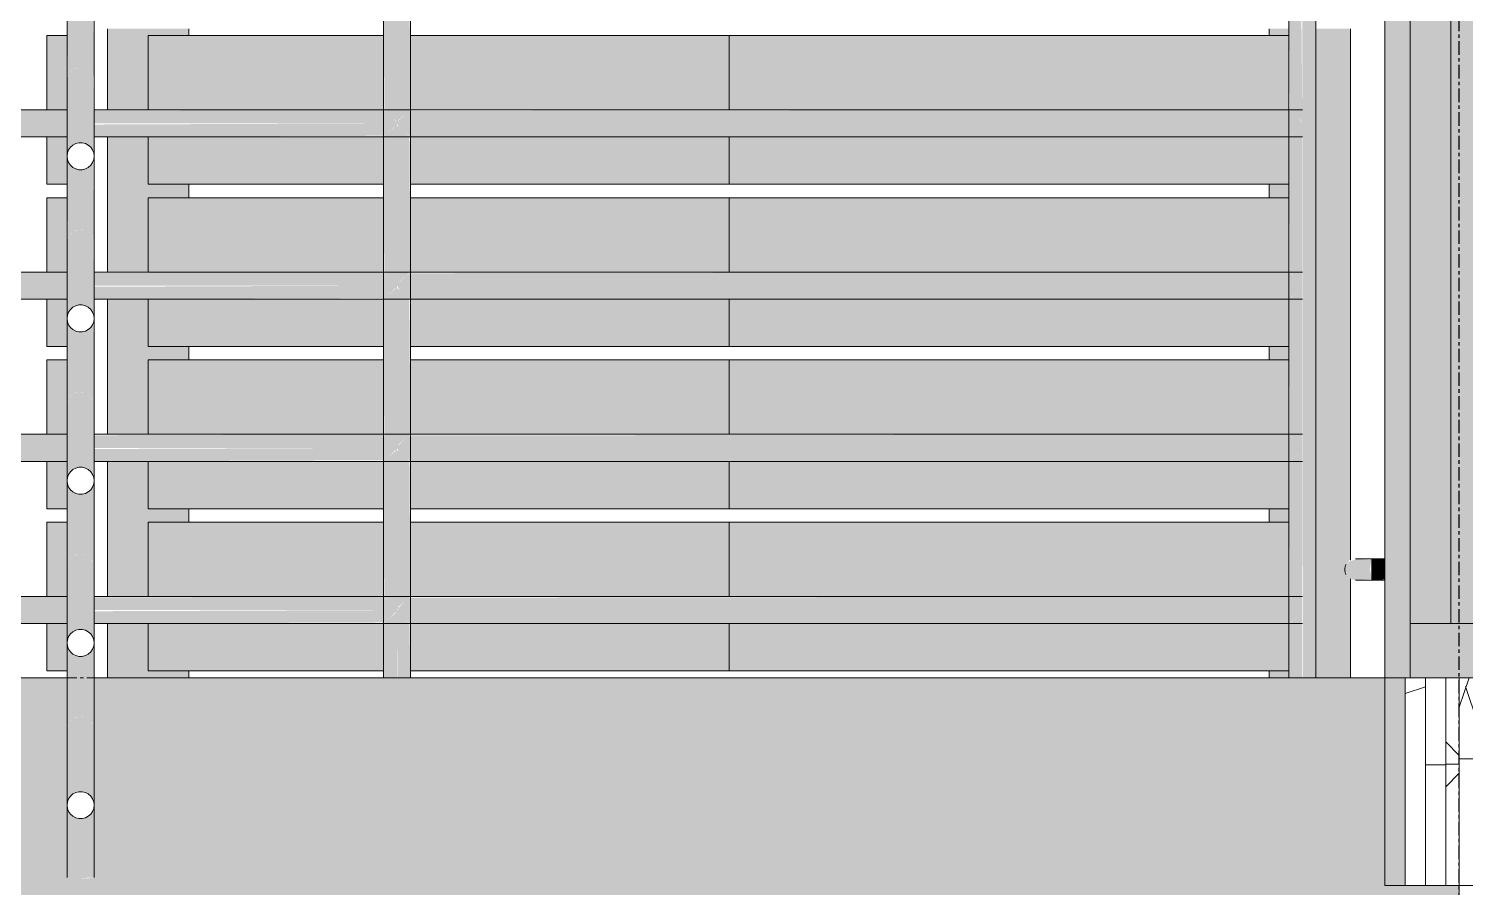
# Model space of a CAD drawing. Header units: inches. Extents: x 1718 to 6958, y -253 to 585.
# Drawn here: x 4863.1 to 4916.2, y -7.8 to 24 of the extents above; entities that cross this region are included whole.
import ezdxf

# ---------------------------------------------------------------- set-up
doc = ezdxf.new("R2010")
doc.units = ezdxf.units.IN
doc.header["$MEASUREMENT"] = 0
doc.linetypes.add('Grid Line 1_2_', pattern=[0.875, 0.5, -0.125, 0.125, -0.125])
doc.linetypes.add('Grid Line 1_2__2_', pattern=[0.875, 0.5, -0.125, 0.125, -0.125])
for name, color, linetype, lineweight in [('0-2', 250, 'Continuous', 9), ('0-4', 10, 'Continuous', 5), ('A-DOOR-7', 31, 'Continuous', 9), ('A-FLOR-HRAL', 11, 'Continuous', 9), ('A-FLOR-LEVL', 51, 'Continuous', 9), ('A-FLOR-LEVL-1', 250, 'Continuous', 9), ('A-FLOR-LEVL-3', 55, 'Continuous', 9), ('A-FLOR-LEVL-5', 51, 'Grid Line 1_2_', 9), ('A-GLAZ-CURT', 52, 'Continuous', 9), ('A-GLAZ-CWMG', 51, 'Continuous', 9), ('A-WALL', 113, 'Continuous', 13), ('A-WALL-6', 113, 'Continuous', 5), ('A-WALL-7', 113, 'Continuous', 9), ('A-WALL-PATT-1', 252, 'Continuous', 9), ('S-FNDN-1', 250, 'Continuous', 9), ('S-GRID-1', 1, 'Grid Line 1_2__2_', 30)]:
    doc.layers.add(name, color=color, linetype=linetype, lineweight=lineweight)

# ---------------------------------------------------------------- blocks, each defined once
blk = doc.blocks.new('Ramp - Ramp-1611072-BUILDING ELEVATION - COURTYARD - LOOKING EAST')
at = {"layer": 'A-FLOR-LEVL-3'}
blk.add_hatch(color=256, dxfattribs=at).paths.add_polyline_path([(-3883.324, -10.214), (-3829.324, -10.214), (-3829.324, -7.692), (-3832.074, -7.692), (-3832.074, 0), (-3879.824, 0), (-3879.824, -7.385), (-3880.012, -7.417), (-3880.635, -7.417), (-3880.824, -7.385), (-3880.824, 0), (-3883.324, 0), (-3883.324, -7.564)], flags=0)
at = {"layer": 'A-FLOR-LEVL-1'}
for p, q in [((-3880.824, 0), (-3883.324, 0)), ((-3832.074, 0), (-3879.824, 0))]:
    blk.add_line(p, q, dxfattribs=at)
blk = doc.blocks.new('CTR - 1st Phase - Structure_rvt-2-BUILDING ELEVATION - COURTYARD - LOOKING EAST')
at = {"layer": 'A-WALL-PATT-1'}
h = blk.add_hatch(dxfattribs=at)
h.set_pattern_fill('FP_106', color=256, style=0, pattern_type=2)
h.set_pattern_definition([(50, (-1688.897, 68.768), (27.5427, -2.40992), [2.88, -31.68]), (355, (-1688.897, 68.768), (-5.32784, 28.88427), [2.304, -25.344]), (100.451, (-1686.6, 68.567), (22.2153, 26.47393), [2.448, -26.924]), (46.184, (-1688.897, 76.448), (40.9819, -6.3564), [4.32, -47.52]), (96.636, (-1685.482, 75.918), (35.89075, 37.4062), [3.671, -40.386]), (351.184, (-1688.897, 76.45), (35.891, 37.4062), [3.456, -38.016]), (21, (-1685.057, 74.528), (22.92104, -15.46073), [2.88, -31.68]), (326, (-1685.057, 74.528), (9.34353, 27.84574), [2.304, -25.344]), (71.451, (-1683.147, 73.24), (32.26477, 12.38442), [2.448, -26.924]), (37.5, (-1688.897, 68.768), (0.466855, 12.782707), [1.267, -23.77, 1.267, -24.461, -25.44]), (37.5, (-1688.897, 68.768), (0.466855, 12.782707), [-50.765, 1.267, -24.173]), (7.5, (-1688.897, 68.768), (10.10159, 15.14509), [1.267, -13.402, 1.267, -23.194, -9.696]), (7.5, (-1688.897, 68.768), (10.10159, 15.14509), [-39.13, 1.267, -8.429]), (327.5, (-1697.46, 68.768), (20.49916, -0.86578), [1.267, -8.333, 1.267, -28.685, -39.744]), (327.5, (-1697.46, 68.768), (20.49916, -0.86578), [-39.552, 1.267, -38.477]), (317.5, (-1701.3, 68.768), (22.39478, 3.84429), [1.267, -11.213, 1.267, -18.624, -28.224]), (317.5, (-1701.3, 68.768), (22.39478, 3.84429), [-32.371, 1.267, -26.957])])
h.paths.add_polyline_path([(-3829.04, -168), (-3819.324, -168), (-3819.324, -15), (-3823.324, -15), (-3823.324, -3), (-3829.324, -3), (-3829.324, -168)], flags=0)
at = {"layer": 'S-FNDN-1'}
for p, q in [((-3823.324, -3), (-3829.324, -3)), ((-3829.324, -3), (-3829.324, -168))]:
    blk.add_line(p, q, dxfattribs=at)
at = {"layer": 'S-GRID-1'}
blk.add_line((-3829.324, -159.836), (-3829.324, 470.5), dxfattribs=at)
at = {"layer": '0-2'}
blk.add_blockref('Ramp - Ramp-1611072-BUILDING ELEVATION - COURTYARD - LOOKING EAST', (0, 0), dxfattribs=at)
blk = doc.blocks.new('Rectangular Mullion - 2_ x 4_ rectangular-1900521-BUILDING ELEVATION - COURTYARD - LOOKING EAST')
at = {"layer": 'A-GLAZ-CWMG'}
blk.add_hatch(color=256, dxfattribs=at).paths.add_polyline_path([(-3831.074, 0), (-3827.137, 0), (-3827.137, 2), (-3831.137, 2), (-3831.137, 0)], flags=0)
for p, q in [((-3827.137, 2), (-3831.137, 2)), ((-3831.137, 2), (-3831.137, 0)), ((-3827.137, 0), (-3827.137, 2)), ((-3831.137, 0), (-3827.137, 0))]:
    blk.add_line(p, q, dxfattribs=at)
blk = doc.blocks.new('Rectangular Mullion - 2_ x 4_ rectangular-2762259-BUILDING ELEVATION - COURTYARD - LOOKING EAST')
at = {"layer": 'A-GLAZ-CWMG'}
h = blk.add_hatch(color=256, dxfattribs=at)
h.paths.add_polyline_path([(-3831.137, 2), (-3829.637, 2), (-3829.637, 35.25), (-3831.137, 35.25), (-3831.137, 6.5)], flags=0)
h.paths.add_polyline_path([(-3828.637, 2), (-3827.137, 2), (-3827.137, 35.25), (-3828.637, 35.25), (-3828.637, 6.5)], flags=0)
blk.add_line((-3831.137, 35.25), (-3831.137, 2), dxfattribs=at)
blk = doc.blocks.new('System Panel - Glazed-2762268-BUILDING ELEVATION - COURTYARD - LOOKING EAST')
at = {"layer": 'A-GLAZ-CURT'}
blk.add_hatch(color=256, dxfattribs=at).paths.add_polyline_path([(-3829.637, 2), (-3828.637, 2), (-3828.637, 91), (-3829.637, 91), (-3829.637, 6.5)], flags=0)
for p, q in [((-3829.637, 91), (-3829.637, 2)), ((-3829.637, 2), (-3828.637, 2))]:
    blk.add_line(p, q, dxfattribs=at)
blk = doc.blocks.new('STOREFRONT DOOR B - ALUM_ STILE W_ GLASS INSET-2790180-BUILDING ELEVATION - COURTYARD - LOOKING EAST')
at = {"layer": 'A-DOOR-7'}
for points in [[(-3833.152, 4), (-3832.632, 4), (-3832.57, 4.341), (-3832.597, 4.373), (-3832.662, 4.356), (-3833.111, 4.388), (-3833.439, 4.278), (-3833.508, 4.124), (-3833.487, 4), (-3833.157, 4)], [(-3832.074, 4), (-3832.074, 4.394), (-3832.57, 4.372), (-3832.57, 4)], [(-3833.16, 3.606), (-3833.111, 3.612), (-3832.57, 3.659), (-3832.6, 3.898), (-3832.632, 4), (-3833.52, 4), (-3833.455, 3.742), (-3833.332, 3.649), (-3833.206, 3.612)], [(-3832.57, 3.606), (-3832.074, 3.636), (-3832.074, 4), (-3832.57, 4), (-3832.57, 3.617)]]:
    blk.add_hatch(color=256, dxfattribs=at).paths.add_polyline_path(points, flags=0)
for p, q in [((-3832.074, 4.394), (-3832.57, 4.394)), ((-3832.57, 3.606), (-3832.074, 3.606))]:
    blk.add_line(p, q, dxfattribs=at)
at = {"layer": 'A-DOOR-7', "flags": 128}
for points in [[(-3832.57, 4.394), (-3832.593, 4.394), (-3832.617, 4.394), (-3832.64, 4.394), (-3832.664, 4.394), (-3832.687, 4.394), (-3832.71, 4.394), (-3832.733, 4.394), (-3832.756, 4.394), (-3832.778, 4.394), (-3832.8, 4.394), (-3832.821, 4.394), (-3832.843, 4.394), (-3832.863, 4.394), (-3832.883, 4.394), (-3832.903, 4.394), (-3832.922, 4.394), (-3832.941, 4.394), (-3832.959, 4.394), (-3832.977, 4.394), (-3832.993, 4.394), (-3833.01, 4.394), (-3833.025, 4.394), (-3833.04, 4.394), (-3833.054, 4.394), (-3833.067, 4.394), (-3833.079, 4.394), (-3833.091, 4.394), (-3833.101, 4.394), (-3833.111, 4.394), (-3833.12, 4.394), (-3833.128, 4.394), (-3833.136, 4.394), (-3833.142, 4.394), (-3833.147, 4.394), (-3833.152, 4.394), (-3833.155, 4.394), (-3833.158, 4.394), (-3833.16, 4.394), (-3833.16, 4.394)], [(-3833.16, 3.606), (-3833.16, 3.606), (-3833.158, 3.606), (-3833.156, 3.606), (-3833.153, 3.606), (-3833.149, 3.606), (-3833.143, 3.606), (-3833.137, 3.606), (-3833.13, 3.606), (-3833.122, 3.606), (-3833.114, 3.606), (-3833.104, 3.606), (-3833.094, 3.606), (-3833.082, 3.606), (-3833.07, 3.606), (-3833.057, 3.606), (-3833.043, 3.606), (-3833.029, 3.606), (-3833.014, 3.606), (-3832.998, 3.606), (-3832.981, 3.606), (-3832.964, 3.606), (-3832.946, 3.606), (-3832.928, 3.606), (-3832.908, 3.606), (-3832.889, 3.606), (-3832.869, 3.606), (-3832.848, 3.606), (-3832.827, 3.606), (-3832.806, 3.606), (-3832.784, 3.606), (-3832.762, 3.606), (-3832.739, 3.606), (-3832.716, 3.606), (-3832.693, 3.606), (-3832.67, 3.606), (-3832.647, 3.606), (-3832.623, 3.606), (-3832.6, 3.606), (-3832.576, 3.606), (-3832.57, 3.606)]]:
    blk.add_lwpolyline(points, dxfattribs=at)
at = {"layer": 'A-DOOR-7'}
for start, end in [(82.7725, 90), (150, 180), (180, 210), (270, 277.2275)]:
    blk.add_arc((-3833.16, 4), 0.394, start, end, dxfattribs=at)
blk = doc.blocks.new('Railing - 1_-2750103-BUILDING ELEVATION - COURTYARD - LOOKING EAST')
at = {"layer": 'A-FLOR-HRAL'}
h = blk.add_hatch(color=256, dxfattribs=at)
h.paths.add_polyline_path([(-3869.119, 0), (-3868.624, 0), (-3868.624, 2.5), (-3868.687, 2.371), (-3868.953, 2.146), (-3869.124, 2), (-3869.124, 0)], flags=0)
h.paths.add_polyline_path([(-3868.624, 2.5), (-3868.624, 8.5), (-3868.687, 8.371), (-3868.953, 8.146), (-3869.124, 8), (-3869.089, 2.983), (-3868.953, 2.854), (-3868.838, 2.727), (-3868.687, 2.629)], flags=0)
h.paths.add_polyline_path([(-3868.624, 8.5), (-3868.624, 14.5), (-3868.687, 14.371), (-3868.953, 14.146), (-3869.124, 14), (-3869.089, 8.983), (-3868.953, 8.854), (-3868.801, 8.703), (-3868.687, 8.629)], flags=0)
h.paths.add_polyline_path([(-3868.624, 14.5), (-3868.624, 20.5), (-3868.73, 20.343), (-3868.953, 20.146), (-3869.124, 20), (-3869.089, 14.983), (-3868.953, 14.854), (-3868.765, 14.679), (-3868.687, 14.629)], flags=0)
h.paths.add_polyline_path([(-3868.624, 20.5), (-3868.624, 26.5), (-3868.692, 26.367), (-3868.953, 26.146), (-3869.124, 26), (-3869.084, 20.975), (-3868.953, 20.854), (-3868.874, 20.75), (-3868.687, 20.629)], flags=0)
h.paths.add_polyline_path([(-3868.624, 26.5), (-3868.655, 32.436), (-3868.687, 32.371), (-3868.953, 32.146), (-3869.124, 32), (-3869.089, 26.983), (-3868.953, 26.854), (-3868.874, 26.75), (-3868.687, 26.629)], flags=0)
h.paths.add_polyline_path([(-3868.624, 32.5), (-3868.624, 37.5), (-3869.124, 37.5), (-3869.089, 32.983), (-3868.953, 32.854), (-3868.874, 32.75), (-3868.654, 32.562)], flags=0)
h = blk.add_hatch(color=256, dxfattribs=at)
h.paths.add_polyline_path([(-3868.124, 0), (-3868.158, 2.017), (-3868.294, 2.146), (-3868.374, 2.25), (-3868.59, 2.432), (-3868.624, 2.5), (-3868.605, 0), (-3868.186, 0)], flags=0)
h.paths.add_polyline_path([(-3868.624, 2.5), (-3868.56, 2.629), (-3868.294, 2.854), (-3868.124, 3), (-3868.158, 8.017), (-3868.294, 8.146), (-3868.374, 8.25), (-3868.56, 8.371), (-3868.624, 8.412), (-3868.624, 5.75)], flags=0)
h.paths.add_polyline_path([(-3868.624, 8.5), (-3868.552, 8.635), (-3868.294, 8.854), (-3868.124, 9), (-3868.163, 14.023), (-3868.294, 14.146), (-3868.374, 14.25), (-3868.56, 14.371), (-3868.624, 14.412), (-3868.624, 8.588)], flags=0)
h.paths.add_polyline_path([(-3868.624, 14.5), (-3868.515, 14.659), (-3868.294, 14.854), (-3868.158, 14.983), (-3868.124, 15), (-3868.158, 20.017), (-3868.294, 20.146), (-3868.48, 20.319), (-3868.56, 20.371), (-3868.624, 20.412), (-3868.624, 14.588)], flags=0)
h.paths.add_polyline_path([(-3868.624, 20.5), (-3868.56, 20.629), (-3868.294, 20.854), (-3868.124, 21), (-3868.158, 26.017), (-3868.294, 26.146), (-3868.443, 26.295), (-3868.56, 26.371), (-3868.624, 26.412), (-3868.624, 20.588)], flags=0)
h.paths.add_polyline_path([(-3868.624, 26.5), (-3868.56, 26.629), (-3868.294, 26.854), (-3868.124, 27), (-3868.158, 32.017), (-3868.294, 32.146), (-3868.406, 32.271), (-3868.56, 32.371), (-3868.624, 32.412), (-3868.624, 26.588)], flags=0)
h.paths.add_polyline_path([(-3868.624, 32.5), (-3868.56, 32.629), (-3868.294, 32.854), (-3868.124, 33), (-3868.124, 37.5), (-3868.624, 37.5), (-3868.624, 32.588)], flags=0)
for p, q in [((-3869.124, 0), (-3869.124, 37.5)), ((-3869.124, 37.5), (-3868.624, 37.5)), ((-3868.624, 37.5), (-3868.124, 37.5)), ((-3868.124, 37.5), (-3868.124, 0))]:
    blk.add_line(p, q, dxfattribs=at)
blk = doc.blocks.new('Railing - 1_-2757959-BUILDING ELEVATION - COURTYARD - LOOKING EAST')
at = {"layer": 'A-FLOR-HRAL'}
h = blk.add_hatch(color=256, dxfattribs=at)
h.paths.add_polyline_path([(-3835.619, 0), (-3835.124, 0), (-3835.124, 2.5), (-3835.187, 2.371), (-3835.453, 2.146), (-3835.624, 2), (-3835.624, 0)], flags=0)
h.paths.add_polyline_path([(-3835.124, 2.5), (-3835.124, 8.5), (-3835.187, 8.371), (-3835.453, 8.146), (-3835.624, 8), (-3835.589, 2.983), (-3835.453, 2.854), (-3835.338, 2.727), (-3835.187, 2.629)], flags=0)
h.paths.add_polyline_path([(-3835.124, 8.5), (-3835.124, 14.5), (-3835.187, 14.371), (-3835.453, 14.146), (-3835.624, 14), (-3835.589, 8.983), (-3835.453, 8.854), (-3835.301, 8.703), (-3835.187, 8.629)], flags=0)
h.paths.add_polyline_path([(-3835.124, 14.5), (-3835.124, 20.5), (-3835.23, 20.343), (-3835.453, 20.146), (-3835.624, 20), (-3835.589, 14.983), (-3835.453, 14.854), (-3835.265, 14.679), (-3835.187, 14.629)], flags=0)
h.paths.add_polyline_path([(-3835.124, 20.5), (-3835.162, 24.448), (-3835.363, 24.684), (-3835.449, 25.034), (-3835.453, 26.146), (-3835.624, 26), (-3835.584, 20.975), (-3835.453, 20.854), (-3835.374, 20.75), (-3835.187, 20.629)], flags=0)
h.paths.add_polyline_path([(-3835.449, 26.848), (-3835.453, 32.146), (-3835.624, 32), (-3835.589, 26.983), (-3835.453, 26.854)], flags=0)
h.paths.add_polyline_path([(-3835.449, 32.848), (-3835.423, 35.444), (-3835.252, 35.75), (-3835.124, 35.9), (-3835.124, 37.5), (-3835.624, 37.5), (-3835.589, 32.983), (-3835.453, 32.854)], flags=0)
h = blk.add_hatch(color=256, dxfattribs=at)
h.paths.add_polyline_path([(-3834.624, 0), (-3834.646, 24.287), (-3834.965, 24.33), (-3835.124, 24.414), (-3835.105, 0), (-3834.686, 0)], flags=0)
h.paths.add_polyline_path([(-3835.124, 35.861), (-3834.965, 35.945), (-3834.789, 35.988), (-3834.624, 36), (-3834.624, 37.5), (-3835.124, 37.5), (-3835.124, 35.9)], flags=0)
for p, q in [((-3835.624, 0), (-3835.624, 37.5)), ((-3835.624, 37.5), (-3835.124, 37.5)), ((-3835.124, 37.5), (-3834.624, 37.5)), ((-3834.624, 37.5), (-3834.624, 35.99)), ((-3834.624, 24.287), (-3834.624, 0))]:
    blk.add_line(p, q, dxfattribs=at)
blk = doc.blocks.new('Railing - Railing-2757826-BUILDING ELEVATION - COURTYARD - LOOKING EAST')
at = {"layer": 'A-FLOR-HRAL'}
h = blk.add_hatch(color=256, dxfattribs=at)
h.paths.add_polyline_path([(-3868.624, 20.5), (-3868.728, 20.656), (-3868.953, 20.854), (-3869.124, 21), (-3879.824, 20.966), (-3879.824, 20.5), (-3868.729, 20.5)], flags=0)
h.paths.add_polyline_path([(-3835.124, 20.5), (-3835.228, 20.656), (-3835.454, 20.854), (-3835.624, 21), (-3868.175, 20.958), (-3868.294, 20.854), (-3868.478, 20.683), (-3868.592, 20.565), (-3868.624, 20.5), (-3835.229, 20.5)], flags=0)
h = blk.add_hatch(color=256, dxfattribs=at)
h.paths.add_polyline_path([(-3868.624, 20.5), (-3879.824, 20.457), (-3879.824, 20), (-3869.073, 20.042), (-3868.952, 20.148), (-3868.78, 20.311), (-3868.655, 20.435)], flags=0)
h.paths.add_polyline_path([(-3835.624, 20), (-3835.556, 20.068), (-3835.187, 20.371), (-3835.124, 20.5), (-3868.624, 20.5), (-3868.56, 20.371), (-3868.294, 20.146), (-3868.124, 20), (-3837.42, 20)], flags=0)
h = blk.add_hatch(color=256, dxfattribs=at)
h.paths.add_polyline_path([(-3868.624, 14.5), (-3868.687, 14.629), (-3868.953, 14.854), (-3869.124, 15), (-3879.824, 14.966), (-3879.824, 14.5), (-3868.766, 14.5)], flags=0)
h.paths.add_polyline_path([(-3835.124, 14.5), (-3835.187, 14.63), (-3835.454, 14.854), (-3835.624, 15), (-3868.175, 14.958), (-3868.294, 14.854), (-3868.467, 14.689), (-3868.592, 14.565), (-3868.624, 14.5), (-3835.266, 14.5)], flags=0)
h = blk.add_hatch(color=256, dxfattribs=at)
h.paths.add_polyline_path([(-3868.624, 14.5), (-3879.824, 14.457), (-3879.824, 14), (-3869.073, 14.042), (-3868.953, 14.146), (-3868.767, 14.319), (-3868.655, 14.435)], flags=0)
h.paths.add_polyline_path([(-3835.624, 14), (-3835.556, 14.068), (-3835.187, 14.371), (-3835.124, 14.5), (-3868.624, 14.5), (-3868.517, 14.342), (-3868.294, 14.146), (-3868.124, 14), (-3837.42, 14)], flags=0)
h = blk.add_hatch(color=256, dxfattribs=at)
h.paths.add_polyline_path([(-3868.624, 8.5), (-3868.687, 8.629), (-3868.953, 8.854), (-3869.124, 9), (-3879.824, 8.966), (-3879.824, 8.5), (-3868.803, 8.5)], flags=0)
h.paths.add_polyline_path([(-3835.124, 8.5), (-3835.187, 8.63), (-3835.454, 8.854), (-3835.624, 9), (-3868.175, 8.958), (-3868.294, 8.854), (-3868.467, 8.689), (-3868.592, 8.565), (-3868.624, 8.5), (-3835.303, 8.5)], flags=0)
h = blk.add_hatch(color=256, dxfattribs=at)
h.paths.add_polyline_path([(-3868.624, 8.5), (-3879.824, 8.457), (-3879.824, 8), (-3869.073, 8.042), (-3868.953, 8.146), (-3868.78, 8.311), (-3868.655, 8.435)], flags=0)
h.paths.add_polyline_path([(-3835.624, 8), (-3835.507, 8.105), (-3835.187, 8.371), (-3835.124, 8.5), (-3868.624, 8.5), (-3868.554, 8.366), (-3868.294, 8.146), (-3868.124, 8), (-3837.42, 8)], flags=0)
h = blk.add_hatch(color=256, dxfattribs=at)
h.paths.add_polyline_path([(-3868.624, 2.5), (-3868.687, 2.629), (-3868.953, 2.854), (-3869.124, 3), (-3879.824, 2.966), (-3879.824, 2.5), (-3868.84, 2.5)], flags=0)
h.paths.add_polyline_path([(-3835.124, 2.5), (-3835.187, 2.63), (-3835.454, 2.854), (-3835.624, 3), (-3868.175, 2.958), (-3868.294, 2.854), (-3868.467, 2.689), (-3868.592, 2.565), (-3868.59, 2.5), (-3835.34, 2.5)], flags=0)
h = blk.add_hatch(color=256, dxfattribs=at)
h.paths.add_polyline_path([(-3868.624, 2.5), (-3879.824, 2.457), (-3879.824, 2), (-3869.073, 2.042), (-3868.953, 2.146), (-3868.78, 2.311), (-3868.655, 2.435)], flags=0)
h.paths.add_polyline_path([(-3835.624, 2), (-3835.534, 2.085), (-3835.187, 2.371), (-3835.124, 2.5), (-3868.624, 2.5), (-3868.56, 2.371), (-3868.294, 2.146), (-3868.124, 2), (-3837.42, 2)], flags=0)
for p, q in [((-3835.124, 21), (-3879.824, 21)), ((-3879.824, 20), (-3835.124, 20)), ((-3835.124, 15), (-3879.824, 15)), ((-3879.824, 14), (-3835.124, 14)), ((-3835.124, 9), (-3879.824, 9)), ((-3879.824, 8), (-3835.124, 8)), ((-3835.124, 3), (-3879.824, 3)), ((-3879.824, 2), (-3835.124, 2))]:
    blk.add_line(p, q, dxfattribs=at)
for name in ['Railing - 1_-2750103-BUILDING ELEVATION - COURTYARD - LOOKING EAST', 'Railing - 1_-2757959-BUILDING ELEVATION - COURTYARD - LOOKING EAST']:
    blk.add_blockref(name, (0, 0))
blk = doc.blocks.new('Railing - Railing-2758094-BUILDING ELEVATION - COURTYARD - LOOKING EAST')
at = {"layer": 'A-FLOR-HRAL'}
for points in [[(-3896.077, 20.5), (-3880.824, 20.5), (-3880.824, 21), (-3901.663, 20.975), (-3901.795, 20.852), (-3901.876, 20.749), (-3902.06, 20.629), (-3902.124, 20.5), (-3900.267, 20.5)], [(-3895.48, 20), (-3880.824, 20.017), (-3880.824, 20.5), (-3902.124, 20.5), (-3902.018, 20.343), (-3901.794, 20.146), (-3901.624, 20), (-3895.605, 20)], [(-3892.916, 14.5), (-3892.75, 14.665), (-3892.414, 14.793), (-3892.058, 14.749), (-3891.762, 14.545), (-3891.732, 14.5), (-3880.824, 14.5), (-3880.824, 15), (-3901.659, 14.982), (-3901.795, 14.852), (-3901.983, 14.679), (-3902.06, 14.629), (-3902.124, 14.5), (-3892.936, 14.5)]]:
    blk.add_hatch(color=256, dxfattribs=at).paths.add_polyline_path(points, flags=0)
h = blk.add_hatch(color=256, dxfattribs=at)
h.paths.add_polyline_path([(-3881.283, 14), (-3880.824, 14.017), (-3880.824, 14.5), (-3891.718, 14.48), (-3891.596, 14.226), (-3891.574, 14), (-3882.07, 14)], flags=0)
h.paths.add_polyline_path([(-3900.267, 14), (-3893.074, 14.038), (-3893.043, 14.25), (-3892.988, 14.5), (-3902.124, 14.5), (-3902.06, 14.371), (-3901.794, 14.146), (-3901.624, 14)], flags=0)
h = blk.add_hatch(color=256, dxfattribs=at)
h.paths.add_polyline_path([(-3892.824, 8.5), (-3892.854, 8.715), (-3893.048, 9), (-3901.659, 8.982), (-3901.795, 8.852), (-3901.946, 8.703), (-3902.06, 8.629), (-3902.124, 8.5), (-3895.666, 8.5), (-3895.5, 8.665), (-3895.164, 8.793), (-3894.808, 8.749), (-3894.512, 8.545), (-3894.482, 8.5), (-3894.41, 8.5)], flags=0)
h.paths.add_polyline_path([(-3880.824, 8.5), (-3880.824, 9), (-3891.638, 8.959), (-3891.767, 8.75), (-3891.824, 8.61), (-3891.824, 8.5), (-3881.138, 8.5)], flags=0)
h = blk.add_hatch(color=256, dxfattribs=at)
h.paths.add_polyline_path([(-3891.233, 8), (-3880.824, 8.017), (-3880.824, 8.5), (-3891.824, 8.48), (-3891.824, 8)], flags=0)
h.paths.add_polyline_path([(-3892.824, 8), (-3892.824, 8.5), (-3894.471, 8.485), (-3894.346, 8.226), (-3894.324, 8)], flags=0)
h.paths.add_polyline_path([(-3895.824, 8), (-3895.793, 8.25), (-3895.738, 8.5), (-3902.124, 8.5), (-3902.06, 8.371), (-3901.794, 8.146), (-3901.624, 8), (-3896.077, 8)], flags=0)
h = blk.add_hatch(color=256, dxfattribs=at)
h.paths.add_polyline_path([(-3894.324, 2.5), (-3892.824, 2.5), (-3892.86, 3), (-3894.324, 2.965), (-3894.324, 2.5)], flags=0)
h.paths.add_polyline_path([(-3901.691, 2.5), (-3895.823, 2.516), (-3895.824, 3), (-3901.659, 2.982), (-3901.795, 2.852), (-3901.909, 2.727), (-3902.06, 2.629), (-3902.124, 2.5), (-3901.716, 2.5)], flags=0)
h.paths.add_polyline_path([(-3880.824, 2.5), (-3880.824, 3), (-3891.824, 2.959), (-3891.824, 2.5), (-3881.138, 2.5)], flags=0)
h = blk.add_hatch(color=256, dxfattribs=at)
h.paths.add_polyline_path([(-3893.313, 2), (-3892.824, 2.039), (-3892.824, 2.5), (-3894.324, 2.485), (-3894.324, 2), (-3893.59, 2)], flags=0)
h.paths.add_polyline_path([(-3895.823, 2), (-3895.821, 2.032), (-3895.823, 2.5), (-3902.124, 2.5), (-3902.06, 2.371), (-3901.794, 2.146), (-3901.624, 2), (-3896.077, 2)], flags=0)
h.paths.add_polyline_path([(-3891.449, 2), (-3880.824, 2.017), (-3880.824, 2.5), (-3891.824, 2.48), (-3891.824, 2), (-3891.564, 2)], flags=0)
for p, q in [((-3880.824, 21), (-3902.124, 21)), ((-3902.124, 20), (-3880.824, 20)), ((-3880.824, 15), (-3902.124, 15)), ((-3891.579, 14), (-3880.824, 14)), ((-3880.824, 9), (-3891.621, 9)), ((-3891.824, 8), (-3880.824, 8)), ((-3880.824, 3), (-3891.824, 3)), ((-3891.824, 2), (-3880.824, 2))]:
    blk.add_line(p, q, dxfattribs=at)
blk = doc.blocks.new('Ramp - Ramp-2760315-BUILDING ELEVATION - COURTYARD - LOOKING EAST')
at = {"layer": 'A-FLOR-LEVL'}
for p, q in [((-3880.824, 0), (-3883.324, 0)), ((-3832.074, 0), (-3879.824, 0))]:
    blk.add_line(p, q, dxfattribs=at)
blk = doc.blocks.new('Railing - 1_-V114-BUILDING ELEVATION - COURTYARD - LOOKING EAST')
at = {"layer": 'A-FLOR-HRAL'}
h = blk.add_hatch(color=256, dxfattribs=at)
h.paths.add_polyline_path([(-3880.435, -7.425), (-3879.824, -7.385), (-3879.841, -4.842), (-3879.97, -5.066), (-3880.146, -5.184), (-3880.384, -5.199), (-3880.608, -5.128), (-3880.774, -4.928), (-3880.824, -4.835), (-3880.824, -7.385), (-3880.635, -7.417)], flags=0)
h.paths.add_polyline_path([(-3879.824, -1.886), (-3879.841, 1.158), (-3879.97, 0.934), (-3880.146, 0.816), (-3880.384, 0.801), (-3880.608, 0.872), (-3880.774, 1.072), (-3880.824, 1.165), (-3880.807, -1.765), (-3880.677, -1.562), (-3880.488, -1.451), (-3880.245, -1.432), (-3880.012, -1.529), (-3879.873, -1.691), (-3879.831, -1.833)], flags=0)
h.paths.add_polyline_path([(-3879.824, 4.114), (-3879.842, 7.156), (-3879.97, 6.934), (-3880.146, 6.816), (-3880.384, 6.801), (-3880.608, 6.872), (-3880.774, 7.072), (-3880.824, 7.165), (-3880.807, 4.235), (-3880.677, 4.438), (-3880.488, 4.549), (-3880.245, 4.568), (-3880.012, 4.471), (-3879.873, 4.309), (-3879.834, 4.197)], flags=0)
h.paths.add_polyline_path([(-3879.824, 10.114), (-3879.85, 13.132), (-3879.97, 12.934), (-3880.171, 12.809), (-3880.384, 12.801), (-3880.608, 12.872), (-3880.774, 13.072), (-3880.824, 13.165), (-3880.802, 10.246), (-3880.677, 10.438), (-3880.488, 10.549), (-3880.245, 10.568), (-3880.012, 10.471), (-3879.873, 10.309), (-3879.834, 10.197)], flags=0)
h.paths.add_polyline_path([(-3879.824, 16.114), (-3879.86, 19.106), (-3879.97, 18.934), (-3880.146, 18.816), (-3880.384, 18.801), (-3880.608, 18.872), (-3880.774, 19.072), (-3880.824, 19.165), (-3880.789, 16.276), (-3880.677, 16.438), (-3880.488, 16.549), (-3880.245, 16.568), (-3880.012, 16.471), (-3879.873, 16.309), (-3879.834, 16.197)], flags=0)
h.paths.add_polyline_path([(-3879.824, 22.114), (-3879.863, 25.098), (-3879.97, 24.934), (-3880.172, 24.809), (-3880.384, 24.801), (-3880.608, 24.872), (-3880.774, 25.072), (-3880.824, 25.165), (-3880.787, 22.279), (-3880.672, 22.442), (-3880.481, 22.55), (-3880.232, 22.565), (-3880.006, 22.466), (-3879.873, 22.309), (-3879.834, 22.197)], flags=0)
h.paths.add_polyline_path([(-3879.824, 28.114), (-3879.824, 30.48), (-3880.058, 30.33), (-3880.414, 30.287), (-3880.75, 30.414), (-3880.824, 30.43), (-3880.78, 28.296), (-3880.677, 28.438), (-3880.457, 28.555), (-3880.237, 28.566), (-3880.012, 28.471), (-3879.873, 28.309), (-3879.834, 28.197)], flags=0)
for p, q in [((-3880.824, 22.079), (-3880.824, 25.285)), ((-3879.824, 25.285), (-3879.824, 22.079)), ((-3880.824, 16.079), (-3880.824, 19.285)), ((-3879.824, 19.285), (-3879.824, 16.079)), ((-3880.824, 10.079), (-3880.824, 13.285)), ((-3879.824, 13.285), (-3879.824, 10.079)), ((-3880.824, 4.079), (-3880.824, 7.285)), ((-3879.824, 7.285), (-3879.824, 4.079)), ((-3880.824, -1.921), (-3880.824, 1.285)), ((-3879.824, 1.285), (-3879.824, -1.921)), ((-3880.824, -7.385), (-3880.824, -4.715)), ((-3879.824, -4.715), (-3879.824, -7.385))]:
    blk.add_line(p, q, dxfattribs=at)
blk = doc.blocks.new('Railing - Railing-2760362-BUILDING ELEVATION - COURTYARD - LOOKING EAST')
at = {"layer": 'A-FLOR-HRAL'}
for points in [[(-3880.824, 19.285), (-3880.757, 19.532), (-3880.608, 19.698), (-3880.384, 19.783), (-3880.146, 19.754), (-3879.949, 19.617), (-3879.838, 19.405), (-3879.824, 19.405), (-3879.866, 22.292), (-3879.976, 22.442), (-3880.16, 22.549), (-3880.403, 22.568), (-3880.635, 22.471), (-3880.774, 22.309), (-3880.824, 22.114), (-3880.824, 19.405)], [(-3880.824, 13.285), (-3880.757, 13.532), (-3880.608, 13.698), (-3880.384, 13.783), (-3880.146, 13.754), (-3879.945, 13.611), (-3879.838, 13.405), (-3879.824, 13.405), (-3879.856, 16.269), (-3879.979, 16.445), (-3880.16, 16.549), (-3880.403, 16.568), (-3880.635, 16.471), (-3880.774, 16.309), (-3880.824, 16.114), (-3880.824, 13.405)], [(-3879.824, 7.285), (-3879.846, 10.246), (-3879.97, 10.438), (-3880.16, 10.549), (-3880.407, 10.567), (-3880.635, 10.471), (-3880.774, 10.309), (-3880.824, 10.114), (-3880.806, 7.414), (-3880.677, 7.636), (-3880.501, 7.754), (-3880.263, 7.783), (-3880.04, 7.698), (-3879.873, 7.497), (-3879.838, 7.405)], [(-3879.824, 1.285), (-3879.841, 4.235), (-3879.97, 4.438), (-3880.16, 4.549), (-3880.403, 4.568), (-3880.635, 4.471), (-3880.774, 4.309), (-3880.824, 4.114), (-3880.807, 1.411), (-3880.677, 1.636), (-3880.501, 1.754), (-3880.263, 1.783), (-3880.04, 1.698), (-3879.873, 1.497), (-3879.831, 1.344)], [(-3879.824, -4.715), (-3879.841, -1.765), (-3879.97, -1.562), (-3880.16, -1.451), (-3880.403, -1.432), (-3880.635, -1.529), (-3880.774, -1.691), (-3880.824, -1.886), (-3880.807, -4.589), (-3880.677, -4.364), (-3880.501, -4.246), (-3880.263, -4.217), (-3880.027, -4.313), (-3879.873, -4.503), (-3879.827, -4.688)]]:
    blk.add_hatch(color=256, dxfattribs=at).paths.add_polyline_path(points, flags=0)
h = blk.add_hatch(dxfattribs=at)
h.set_pattern_fill('FP_87', color=256, style=0, pattern_type=2)
h.set_pattern_definition([(45, (-1688.897, 68.768), (-9.503515, 9.503515), []), (45, (-1688.897, 83.168), (-9.503515, 9.503515), [])])
h.paths.add_polyline_path([(-3880.263, 0.787), (-3880.04, 0.872), (-3879.873, 1.072), (-3879.824, 1.285), (-3879.891, 1.532), (-3880.057, 1.707), (-3880.263, 1.768), (-3880.501, 1.754), (-3880.698, 1.617), (-3880.813, 1.373), (-3880.807, 1.158), (-3880.677, 0.934), (-3880.501, 0.816), (-3880.324, 0.794)], flags=0)
for p, q in [((-3880.824, 22.823), (-3880.824, 19.285)), ((-3879.824, 19.285), (-3879.824, 22.823)), ((-3880.824, 16.823), (-3880.824, 13.285)), ((-3879.824, 13.285), (-3879.824, 16.823)), ((-3880.824, 10.823), (-3880.824, 7.285)), ((-3879.824, 7.285), (-3879.824, 10.823)), ((-3880.824, 4.823), (-3880.824, 1.285)), ((-3879.824, 1.285), (-3879.824, 4.823)), ((-3880.824, -1.177), (-3880.824, -4.715)), ((-3879.824, -4.715), (-3879.824, -1.177))]:
    blk.add_line(p, q, dxfattribs=at)
at = {"layer": 'A-FLOR-HRAL', "flags": 128}
for points in [[(-3879.824, 19.285), (-3879.838, 19.405), (-3879.881, 19.518), (-3879.949, 19.617), (-3880.04, 19.698), (-3880.146, 19.754), (-3880.263, 19.783), (-3880.384, 19.783), (-3880.501, 19.754), (-3880.608, 19.698), (-3880.698, 19.617), (-3880.766, 19.518), (-3880.809, 19.405), (-3880.824, 19.285)], [(-3880.824, 19.285), (-3880.809, 19.165), (-3880.766, 19.051), (-3880.698, 18.952), (-3880.608, 18.872), (-3880.501, 18.816), (-3880.384, 18.787), (-3880.263, 18.787), (-3880.146, 18.816), (-3880.04, 18.872), (-3879.949, 18.952), (-3879.881, 19.051), (-3879.838, 19.165), (-3879.824, 19.285)], [(-3879.824, 13.285), (-3879.838, 13.405), (-3879.881, 13.518), (-3879.949, 13.617), (-3880.04, 13.698), (-3880.146, 13.754), (-3880.263, 13.783), (-3880.384, 13.783), (-3880.501, 13.754), (-3880.608, 13.698), (-3880.698, 13.617), (-3880.766, 13.518), (-3880.809, 13.405), (-3880.824, 13.285)], [(-3880.824, 13.285), (-3880.809, 13.165), (-3880.766, 13.051), (-3880.698, 12.952), (-3880.608, 12.872), (-3880.501, 12.816), (-3880.384, 12.787), (-3880.263, 12.787), (-3880.146, 12.816), (-3880.04, 12.872), (-3879.949, 12.952), (-3879.881, 13.051), (-3879.838, 13.165), (-3879.824, 13.285)], [(-3879.824, 7.285), (-3879.838, 7.405), (-3879.881, 7.518), (-3879.949, 7.617), (-3880.04, 7.698), (-3880.146, 7.754), (-3880.263, 7.783), (-3880.384, 7.783), (-3880.501, 7.754), (-3880.608, 7.698), (-3880.698, 7.617), (-3880.766, 7.518), (-3880.809, 7.405), (-3880.824, 7.285)], [(-3880.824, 7.285), (-3880.809, 7.165), (-3880.766, 7.051), (-3880.698, 6.952), (-3880.608, 6.872), (-3880.501, 6.816), (-3880.384, 6.787), (-3880.263, 6.787), (-3880.146, 6.816), (-3880.04, 6.872), (-3879.949, 6.952), (-3879.881, 7.051), (-3879.838, 7.165), (-3879.824, 7.285)], [(-3879.824, 1.285), (-3879.838, 1.405), (-3879.881, 1.518), (-3879.949, 1.617), (-3880.04, 1.698), (-3880.146, 1.754), (-3880.263, 1.783), (-3880.384, 1.783), (-3880.501, 1.754), (-3880.608, 1.698), (-3880.698, 1.617), (-3880.766, 1.518), (-3880.809, 1.405), (-3880.824, 1.285)], [(-3880.824, 1.285), (-3880.809, 1.165), (-3880.766, 1.051), (-3880.698, 0.952), (-3880.608, 0.872), (-3880.501, 0.816), (-3880.384, 0.787), (-3880.263, 0.787), (-3880.146, 0.816), (-3880.04, 0.872), (-3879.949, 0.952), (-3879.881, 1.051), (-3879.838, 1.165), (-3879.824, 1.285)], [(-3879.824, -4.715), (-3879.838, -4.595), (-3879.881, -4.482), (-3879.949, -4.383), (-3880.04, -4.302), (-3880.146, -4.246), (-3880.263, -4.217), (-3880.384, -4.217), (-3880.501, -4.246), (-3880.608, -4.302), (-3880.698, -4.383), (-3880.766, -4.482), (-3880.809, -4.595), (-3880.824, -4.715)], [(-3880.824, -4.715), (-3880.809, -4.835), (-3880.766, -4.949), (-3880.698, -5.048), (-3880.608, -5.128), (-3880.501, -5.184), (-3880.384, -5.213), (-3880.263, -5.213), (-3880.146, -5.184), (-3880.04, -5.128), (-3879.949, -5.048), (-3879.881, -4.949), (-3879.838, -4.835), (-3879.824, -4.715)]]:
    blk.add_lwpolyline(points, dxfattribs=at)
blk.add_blockref('Railing - 1_-V114-BUILDING ELEVATION - COURTYARD - LOOKING EAST', (0, 0))
blk = doc.blocks.new('Horizontal_Siding - Horizontal_Siding-2852725-BUILDING ELEVATION - COURTYARD - LOOKING EAST')
at = {"layer": 'A-GLAZ-CURT'}
h = blk.add_hatch(color=256, dxfattribs=at)
h.paths.add_polyline_path([(-3880.824, 0.25), (-3880.824, 2), (-3881.574, 2), (-3881.574, 0.25), (-3881.512, 0.25)], flags=0)
h.paths.add_polyline_path([(-3881.152, 3), (-3880.824, 3), (-3880.824, 5.75), (-3881.574, 5.75), (-3881.574, 3)], flags=0)
for p, q in [((-3881.574, 3), (-3881.574, 5.75)), ((-3880.824, 5.75), (-3881.574, 5.75)), ((-3881.574, 0.25), (-3881.574, 2)), ((-3880.824, 0.25), (-3881.574, 0.25))]:
    blk.add_line(p, q, dxfattribs=at)
blk = doc.blocks.new('Horizontal_Siding - Horizontal_Siding-2854551-BUILDING ELEVATION - COURTYARD - LOOKING EAST')
at = {"layer": 'A-GLAZ-CURT'}
h = blk.add_hatch(color=256, dxfattribs=at)
h.paths.add_polyline_path([(-3877.824, 0.25), (-3869.124, 0.25), (-3869.124, 2), (-3877.824, 2), (-3877.824, 0.517)], flags=0)
h.paths.add_polyline_path([(-3856.336, 0.25), (-3856.336, 2), (-3868.124, 2), (-3868.124, 0.25)], flags=0)
h.paths.add_polyline_path([(-3856.336, 3), (-3856.336, 5.75), (-3868.124, 5.75), (-3868.124, 3), (-3862.558, 3)], flags=0)
h.paths.add_polyline_path([(-3877.824, 3), (-3869.124, 3), (-3869.124, 5.75), (-3877.824, 5.75)], flags=0)
for p, q in [((-3877.824, 5.75), (-3877.824, 2.994)), ((-3869.124, 5.75), (-3877.824, 5.75)), ((-3856.336, 5.75), (-3868.124, 5.75)), ((-3856.336, 3), (-3856.336, 5.75)), ((-3877.824, 2), (-3877.824, 0.25)), ((-3856.336, 0.25), (-3856.336, 2.005)), ((-3877.824, 0.25), (-3869.118, 0.25)), ((-3868.124, 0.25), (-3856.336, 0.25))]:
    blk.add_line(p, q, dxfattribs=at)
blk = doc.blocks.new('Horizontal_Siding - Horizontal_Siding-V117-BUILDING ELEVATION - COURTYARD - LOOKING EAST')
at = {"layer": 'A-GLAZ-CURT'}
h = blk.add_hatch(color=256, dxfattribs=at)
h.paths.add_polyline_path([(-3877.824, 6.25), (-3869.124, 6.25), (-3869.124, 8), (-3877.824, 8), (-3877.824, 6.5)], flags=0)
h.paths.add_polyline_path([(-3868.124, 6.25), (-3856.336, 6.25), (-3856.336, 8), (-3868.124, 8), (-3868.124, 6.5)], flags=0)
h.paths.add_polyline_path([(-3869.124, 9), (-3869.124, 11.75), (-3877.824, 11.75), (-3877.824, 9), (-3870.938, 9)], flags=0)
h.paths.add_polyline_path([(-3856.336, 9), (-3856.336, 11.75), (-3868.124, 11.75), (-3868.124, 9), (-3862.558, 9)], flags=0)
for p, q in [((-3877.824, 11.75), (-3877.824, 8.994)), ((-3869.124, 11.75), (-3877.824, 11.75)), ((-3856.336, 11.75), (-3868.124, 11.75)), ((-3856.336, 9), (-3856.336, 11.75)), ((-3877.824, 8), (-3877.824, 6.25)), ((-3856.336, 6.25), (-3856.336, 8.005)), ((-3877.824, 6.25), (-3869.124, 6.25)), ((-3868.124, 6.25), (-3856.336, 6.25))]:
    blk.add_line(p, q, dxfattribs=at)
blk = doc.blocks.new('Rectangular Mullion - RAILING POST-2680127-BUILDING ELEVATION - COURTYARD - LOOKING EAST')
at = {"layer": 'A-GLAZ-CWMG'}
h = blk.add_hatch(color=256, dxfattribs=at)
h.paths.add_polyline_path([(-3834.624, 0), (-3833.349, 0), (-3833.357, 3.659), (-3833.501, 3.803), (-3833.501, 4.197), (-3833.349, 4.394), (-3833.349, 6), (-3834.624, 6), (-3834.624, 0.517)], flags=0)
h.paths.add_polyline_path([(-3835.624, 0), (-3835.624, 0.25), (-3836.349, 0.25), (-3836.349, 0)], flags=0)
h.paths.add_polyline_path([(-3836.349, 5.75), (-3835.624, 5.75), (-3835.624, 6), (-3836.349, 6)], flags=0)
for p, q in [((-3836.349, 5.75), (-3836.349, 6)), ((-3833.349, 6), (-3833.349, 4.344)), ((-3833.349, 3.656), (-3833.349, 0)), ((-3836.349, 0), (-3836.349, 0.25))]:
    blk.add_line(p, q, dxfattribs=at)
blk = doc.blocks.new('Rectangular Mullion - RAILING POST-V121-BUILDING ELEVATION - COURTYARD - LOOKING EAST')
at = {"layer": 'A-GLAZ-CWMG'}
h = blk.add_hatch(color=256, dxfattribs=at)
h.paths.add_polyline_path([(-3834.624, 6), (-3833.349, 6), (-3833.349, 12), (-3834.624, 12), (-3834.624, 6.25)], flags=0)
h.paths.add_polyline_path([(-3836.349, 6), (-3835.624, 6), (-3835.624, 6.25), (-3836.349, 6.25)], flags=0)
h.paths.add_polyline_path([(-3836.349, 11.75), (-3835.624, 11.75), (-3835.624, 12), (-3836.349, 12)], flags=0)
for p, q in [((-3836.349, 11.75), (-3836.349, 12)), ((-3833.349, 12), (-3833.349, 6)), ((-3836.349, 6), (-3836.349, 6.25))]:
    blk.add_line(p, q, dxfattribs=at)
blk = doc.blocks.new('Rectangular Mullion - RAILING POST-2806293-BUILDING ELEVATION - COURTYARD - LOOKING EAST')
at = {"layer": 'A-GLAZ-CWMG'}
h = blk.add_hatch(color=256, dxfattribs=at)
h.paths.add_polyline_path([(-3879.318, 0), (-3876.324, 0), (-3876.324, 0.25), (-3877.824, 0.25), (-3877.824, 2), (-3879.324, 2), (-3879.324, 0)], flags=0)
h.paths.add_polyline_path([(-3879.324, 3), (-3877.824, 3), (-3877.824, 5.75), (-3876.324, 5.75), (-3876.324, 6), (-3879.324, 6), (-3879.324, 3.509)], flags=0)
for p, q in [((-3879.324, 6), (-3879.324, 2.994)), ((-3876.324, 5.75), (-3876.324, 6)), ((-3879.324, 2), (-3879.324, 0)), ((-3876.324, 0), (-3876.324, 0.25))]:
    blk.add_line(p, q, dxfattribs=at)
blk = doc.blocks.new('Horizontal_Siding - Horizontal_Siding-V124-BUILDING ELEVATION - COURTYARD - LOOKING EAST')
at = {"layer": 'A-GLAZ-CURT'}
h = blk.add_hatch(color=256, dxfattribs=at)
h.paths.add_polyline_path([(-3835.624, 0.25), (-3835.624, 2), (-3856.336, 2), (-3856.336, 0.25), (-3837.42, 0.25)], flags=0)
h.paths.add_polyline_path([(-3854.179, 3), (-3835.624, 3), (-3835.624, 5.75), (-3856.336, 5.75), (-3856.336, 3)], flags=0)
for p, q in [((-3856.336, 5.75), (-3856.336, 3)), ((-3835.624, 5.75), (-3856.336, 5.75)), ((-3856.336, 2.005), (-3856.336, 0.25)), ((-3856.336, 0.25), (-3835.618, 0.25))]:
    blk.add_line(p, q, dxfattribs=at)
blk = doc.blocks.new('Horizontal_Siding - Horizontal_Siding-V125-BUILDING ELEVATION - COURTYARD - LOOKING EAST')
at = {"layer": 'A-GLAZ-CURT'}
h = blk.add_hatch(color=256, dxfattribs=at)
h.paths.add_polyline_path([(-3856.336, 6.25), (-3835.624, 6.25), (-3835.624, 8), (-3856.336, 8), (-3856.336, 6.5)], flags=0)
h.paths.add_polyline_path([(-3856.336, 9), (-3835.624, 9), (-3835.624, 11.75), (-3856.336, 11.75)], flags=0)
for p, q in [((-3856.336, 11.75), (-3856.336, 9)), ((-3835.624, 11.75), (-3856.336, 11.75)), ((-3856.336, 8.005), (-3856.336, 6.25)), ((-3856.336, 6.25), (-3835.624, 6.25))]:
    blk.add_line(p, q, dxfattribs=at)

msp = doc.modelspace()

# ---------------------------------------------------------------- hatches: boundary and pattern name
at = {"layer": 'A-WALL'}
h = msp.add_hatch(color=256, dxfattribs=at)
h.paths.add_polyline_path([(4914.002, -7.692), (4914.002, 0), (4913.252, 0), (4913.252, -7.692)], flags=0)
h.paths.add_polyline_path([(4914.002, 93), (4914.002, 110), (4913.252, 110), (4913.252, 93)], flags=0)
at = {"layer": 'A-WALL-6'}
h = msp.add_hatch(color=256, dxfattribs=at)
h.paths.add_polyline_path([(4914.002, 0), (4914.189, 0.04), (4914.189, 32.5), (4913.252, 32.5), (4913.252, 0)], flags=0)
h.paths.add_polyline_path([(4914.189, 33.5), (4914.189, 41.5), (4913.252, 41.5), (4913.252, 33.5)], flags=0)
h.paths.add_polyline_path([(4914.189, 42.5), (4914.189, 93), (4913.252, 93), (4913.252, 42.5)], flags=0)
at = {"layer": 'A-WALL-PATT-1'}
h = msp.add_hatch(dxfattribs=at)
h.set_pattern_fill('FP_77', color=256, style=0, pattern_type=2)
h.set_pattern_definition([(216.87, (7066.029, 92.768), (71.999914, 48.000129), [12, -108]), (206.565, (7080.429, 85.568), (-23.99974, -23.999696), [26.833, -26.833]), (198.435, (7080.429, 73.568), (-47.999875, -23.999517), [15.179, -60.716])])
h.paths.add_polyline_path([(4914.752, -7.692), (4914.752, 0), (4914.002, 0), (4914.002, -7.692)], flags=0)
h.paths.add_polyline_path([(4914.189, 93), (4914.752, 93), (4914.752, 110), (4914.002, 110), (4914.002, 93)], flags=0)
h = msp.add_hatch(dxfattribs=at)
h.set_pattern_fill('FP_78', color=256, style=0, pattern_type=2)
h.set_pattern_definition([(0, (7056.429, 68.768), (0, 9), []), (90, (7056.429, 68.768), (-9, 6e-16), [])])
h.paths.add_polyline_path([(4915.502, -7.692), (4915.502, 0), (4914.752, 0), (4914.752, -7.692)], flags=0)
h.paths.add_polyline_path([(4914.752, 93), (4915.502, 93), (4915.502, 110), (4914.752, 110), (4914.752, 96.239)], flags=0)
h = msp.add_hatch(dxfattribs=at)
h.set_pattern_fill('FP_73', color=256, style=0, pattern_type=2)
h.set_pattern_definition([(0, (7056.429, 68.768), (0, 4.798), []), (315, (7056.4288, 68.768), (4.7984266, 0), [6.786, -6.786]), (45, (7056.4288, 68.768), (4.7984266, 0), [6.786, -6.786])])
h.paths.add_polyline_path([(4915.502, -7.692), (4916.002, -7.692), (4916.002, 0), (4915.502, 0), (4915.502, -5.465)], flags=0)
h.paths.add_polyline_path([(4916.002, 93), (4916.002, 110), (4915.502, 110), (4915.502, 93)], flags=0)
h = msp.add_hatch(dxfattribs=at)
h.set_pattern_fill('FP_70', color=256, style=0, pattern_type=2)
h.set_pattern_definition([(161.57, (7056.9088, 69.248), (-3.8399538, -1.544e-05), [0, -27.322, 3.034, 0]), (18.43, (7055.9488, 69.248), (-3.8399538, 1.544e-05), [0, -27.322, 3.034, 0]), (108.43, (7056.9088, 69.248), (1.919622, -9.6005246), [9.106, -21.25]), (71.57, (7055.9488, 69.248), (1.919622, 9.6005246), [9.106, -21.25])])
h.paths.add_polyline_path([(4916.286, -3), (4921.502, -3), (4921.502, 0), (4916.002, 0), (4916.002, -3)], flags=0)
h.paths.add_polyline_path([(4916.286, 93), (4921.502, 93), (4921.5, 110), (4916.002, 110), (4916.002, 93)], flags=0)

# ---------------------------------------------------------------- linework, layer by layer
at = {"layer": 'A-FLOR-LEVL-5'}
msp.add_line((4577.361, 0), (6914.377, 0), dxfattribs=at)
at = {"layer": 'A-WALL'}
for p, q in [((4914.002, 0), (4914.002, -7.692)), ((4914.752, 0), (4914.752, -7.692)), ((4915.502, 0), (4915.502, -7.692)), ((4916.002, 0), (4916.002, -7.692))]:
    msp.add_line(p, q, dxfattribs=at)
at = {"layer": 'A-WALL-7'}
for p, q in [((4913.252, -7.692), (4913.252, 32.501)), ((4922.002, 0), (4913.252, 0)), ((4913.252, -7.692), (4922.127, -7.692))]:
    msp.add_line(p, q, dxfattribs=at)

# ---------------------------------------------------------------- block references
at = {"layer": '0-4'}
msp.add_blockref('CTR - 1st Phase - Structure_rvt-2-BUILDING ELEVATION - COURTYARD - LOOKING EAST', (8745.326, 0), dxfattribs=at)
at = {"layer": 'A-DOOR-7'}
msp.add_blockref('STOREFRONT DOOR B - ALUM_ STILE W_ GLASS INSET-2790180-BUILDING ELEVATION - COURTYARD - LOOKING EAST', (8745.326, 0), dxfattribs=at)
at = {"layer": 'A-FLOR-HRAL'}
for name in ['Railing - Railing-2760362-BUILDING ELEVATION - COURTYARD - LOOKING EAST', 'Railing - Railing-2758094-BUILDING ELEVATION - COURTYARD - LOOKING EAST', 'Railing - Railing-2757826-BUILDING ELEVATION - COURTYARD - LOOKING EAST']:
    msp.add_blockref(name, (8745.326, 0), dxfattribs=at)
at = {"layer": 'A-FLOR-LEVL'}
msp.add_blockref('Ramp - Ramp-2760315-BUILDING ELEVATION - COURTYARD - LOOKING EAST', (8745.326, 0), dxfattribs=at)
at = {"layer": 'A-GLAZ-CURT'}
for name, p in [('System Panel - Glazed-2762268-BUILDING ELEVATION - COURTYARD - LOOKING EAST', (8745.326, 0)), ('Horizontal_Siding - Horizontal_Siding-2852725-BUILDING ELEVATION - COURTYARD - LOOKING EAST', (8745.326, 18)), ('Horizontal_Siding - Horizontal_Siding-V117-BUILDING ELEVATION - COURTYARD - LOOKING EAST', (8745.326, 12)), ('Horizontal_Siding - Horizontal_Siding-V125-BUILDING ELEVATION - COURTYARD - LOOKING EAST', (8745.326, 12)), ('Horizontal_Siding - Horizontal_Siding-2852725-BUILDING ELEVATION - COURTYARD - LOOKING EAST', (8745.326, 12)), ('Horizontal_Siding - Horizontal_Siding-V117-BUILDING ELEVATION - COURTYARD - LOOKING EAST', (8745.326, 6)), ('Horizontal_Siding - Horizontal_Siding-V125-BUILDING ELEVATION - COURTYARD - LOOKING EAST', (8745.326, 6)), ('Horizontal_Siding - Horizontal_Siding-2852725-BUILDING ELEVATION - COURTYARD - LOOKING EAST', (8745.326, 6)), ('Horizontal_Siding - Horizontal_Siding-V117-BUILDING ELEVATION - COURTYARD - LOOKING EAST', (8745.326, 0)), ('Horizontal_Siding - Horizontal_Siding-V125-BUILDING ELEVATION - COURTYARD - LOOKING EAST', (8745.326, 0)), ('Horizontal_Siding - Horizontal_Siding-2852725-BUILDING ELEVATION - COURTYARD - LOOKING EAST', (8745.326, 0)), ('Horizontal_Siding - Horizontal_Siding-2854551-BUILDING ELEVATION - COURTYARD - LOOKING EAST', (8745.326, 0)), ('Horizontal_Siding - Horizontal_Siding-V124-BUILDING ELEVATION - COURTYARD - LOOKING EAST', (8745.326, 0))]:
    msp.add_blockref(name, p, dxfattribs=at)
at = {"layer": 'A-GLAZ-CWMG'}
for name, p in [('Rectangular Mullion - 2_ x 4_ rectangular-2762259-BUILDING ELEVATION - COURTYARD - LOOKING EAST', (8745.326, 0)), ('Rectangular Mullion - RAILING POST-2806293-BUILDING ELEVATION - COURTYARD - LOOKING EAST', (8745.326, 18)), ('Rectangular Mullion - RAILING POST-V121-BUILDING ELEVATION - COURTYARD - LOOKING EAST', (8745.326, 12)), ('Rectangular Mullion - RAILING POST-2806293-BUILDING ELEVATION - COURTYARD - LOOKING EAST', (8745.326, 12)), ('Rectangular Mullion - RAILING POST-V121-BUILDING ELEVATION - COURTYARD - LOOKING EAST', (8745.326, 6)), ('Rectangular Mullion - RAILING POST-2806293-BUILDING ELEVATION - COURTYARD - LOOKING EAST', (8745.326, 6)), ('Rectangular Mullion - RAILING POST-V121-BUILDING ELEVATION - COURTYARD - LOOKING EAST', (8745.326, 0)), ('Rectangular Mullion - RAILING POST-2806293-BUILDING ELEVATION - COURTYARD - LOOKING EAST', (8745.326, 0)), ('Rectangular Mullion - RAILING POST-2680127-BUILDING ELEVATION - COURTYARD - LOOKING EAST', (8745.326, 0)), ('Rectangular Mullion - 2_ x 4_ rectangular-1900521-BUILDING ELEVATION - COURTYARD - LOOKING EAST', (8745.326, 0))]:
    msp.add_blockref(name, p, dxfattribs=at)

doc.saveas('drawing.dxf')
